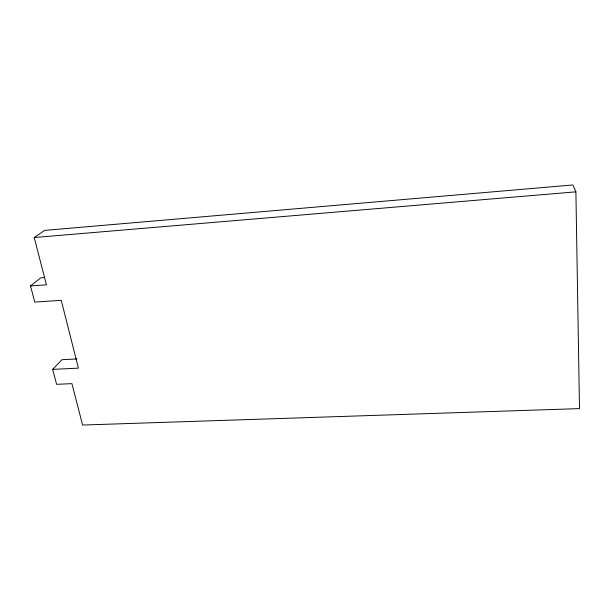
<?xml version="1.0" encoding="UTF-8"?>
<svg xmlns="http://www.w3.org/2000/svg" width="610" height="610" viewBox="0 0 610 610"><rect width="100%" height="100%" fill="white"/><g stroke="black" fill="none" stroke-linecap="round" stroke-linejoin="round"><path stroke-width="0.91" d="M52.635 369.378L78.4 368.135L61.244 300.318L34.785 302.087L30.5 285.945L46.429 284.817L34.229 237.526L44.637 230.389L572.836 184.96L575.893 191.845L579.5 408.608L82.602 425.04L71.919 383.644L56.6 384.323L52.635 369.378L61.991 359.694L76.951 358.932M30.5 285.945L40.74 277.855L44.408 277.58M34.229 237.526L575.893 191.845"/></g></svg>
